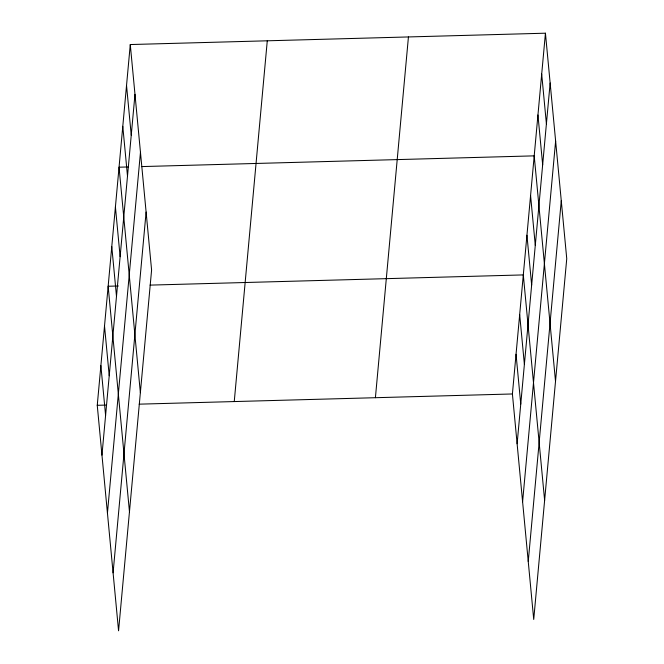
<?xml version="1.0" encoding="UTF-8"?>
<svg xmlns="http://www.w3.org/2000/svg" width="664" height="664" viewBox="0 0 664 664"><rect width="100%" height="100%" fill="white"/><g stroke="black" fill="none" stroke-linecap="round" stroke-linejoin="round"><path stroke-width="1" d="M130.277 44.546L151.591 270.032L118.565 630.8L97.251 405.306L130.277 44.546L545.434 33.2L566.749 258.694L533.723 619.454L512.409 393.968L545.434 33.2M101.957 455.122L134.983 94.354M107.435 513.098L140.461 152.33M113.087 572.824L146.105 212.057M234.251 401.571L267.277 40.803M375.409 397.711L408.435 36.943M517.123 443.776L550.141 83.008M522.601 501.752L555.627 140.984M528.245 561.487L561.271 200.719M128.243 166.954L119.047 167.203L140.361 392.69M141.54 166.589L534.205 155.857L555.519 381.352M118.375 285.976L108.149 286.259L129.463 511.745M150.064 285.113L523.307 274.913L544.621 500.407M97.251 405.306L106.447 405.057M139.166 404.16L512.409 393.968M541.691 74.086L546.406 123.894M537.948 114.972L542.662 164.78M530.577 195.548L535.284 245.356M526.942 235.23L531.648 285.039M519.68 314.595L524.386 364.411M516.044 354.286L520.75 404.094M126.533 85.432L131.24 135.24M122.79 126.318L127.496 176.126M115.412 206.886L120.118 256.694M111.776 246.568L116.49 296.385M104.514 325.941L109.22 375.749M100.878 365.623L105.593 415.432"/></g></svg>
